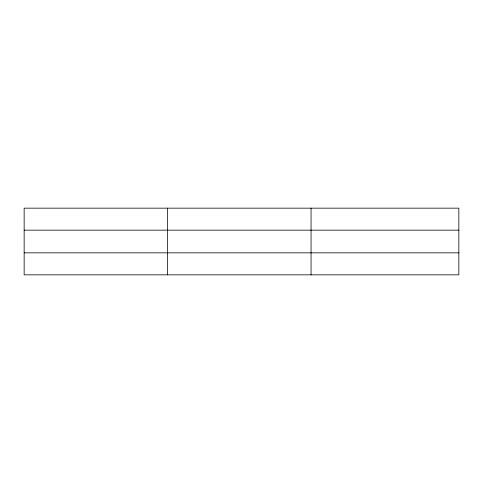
<?xml version="1.0" encoding="UTF-8"?>
<svg xmlns="http://www.w3.org/2000/svg" width="483" height="483" viewBox="0 0 483 483"><rect width="100%" height="100%" fill="white"/><g stroke="black" fill="none" stroke-linecap="round" stroke-linejoin="round"><path stroke-width="0.72" d="M167.601 274.839L167.601 208.161M311.052 274.839L311.052 208.161M458.85 230.162L458.85 208.161L24.15 208.161L24.15 274.839L458.85 274.839L458.85 230.162L24.15 230.162M24.15 252.838L458.85 252.838"/></g></svg>
